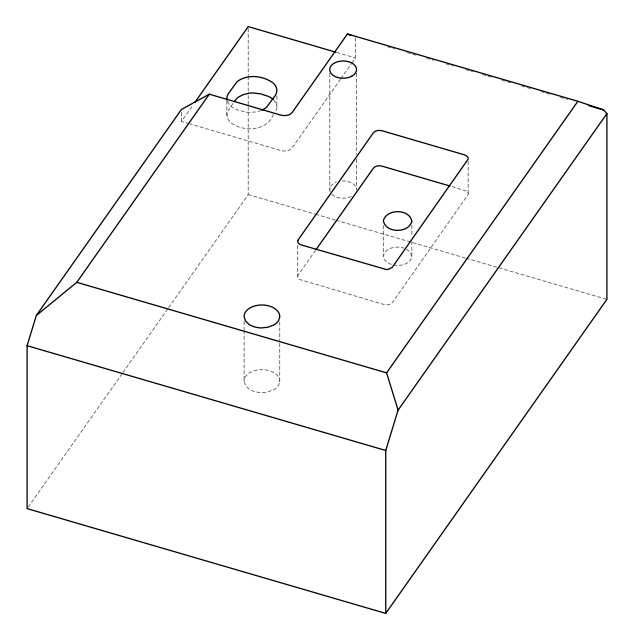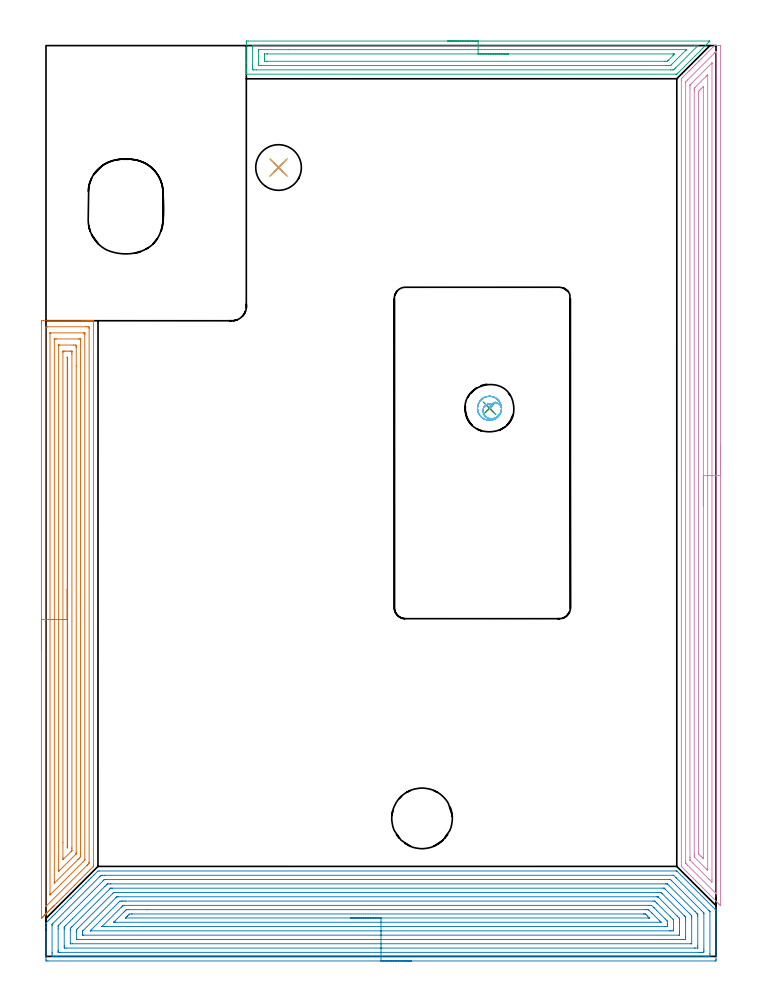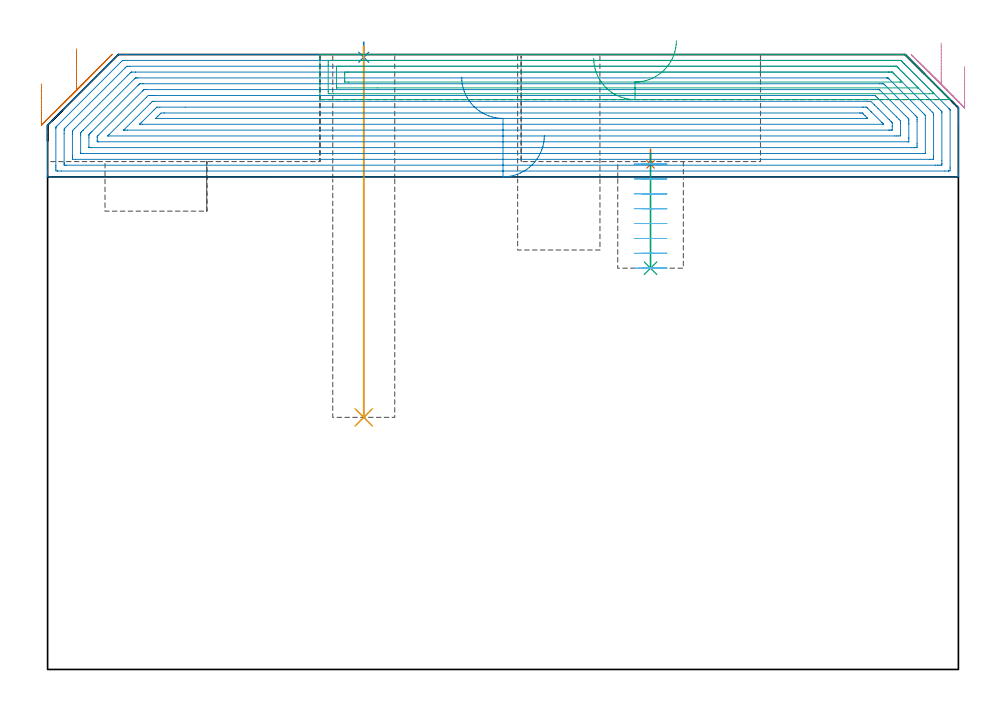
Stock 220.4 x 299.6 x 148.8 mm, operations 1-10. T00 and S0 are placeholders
(PLAN: 15 operations, 9 tool changes, 137.6 min)
(1 SPOT_DRILL | STEP1POCKET | NXT0321_9005460120000 | 0.04 min | 2846 mm3)
(2 SPOT_DRILL_1 | STEP1POCKET_2 | NXT0321_9005460120000 | 0.03 min | 2 mm3)
(3 DRILL_BLIND_HOLE_INTO_CENTER | STEP1POCKET | NXT0301_128 | 0.12 min | 2870 mm3)
(4 DRILL_BLIND_HOLE_INTO_CENTER_1 | STEP1POCKET_2 | NXT0301_065 | 0.36 min | 5993 mm3)
(5 DRILL_TO_ENLARGE_BLIND_HOLE | STEP1POCKET_2 | UGT0301_375 | 0.36 min | 9500 mm3)
(6 MILL_ROUGH_BLIND_HOLE_CONTOUR | STEP1POCKET | NXT0201_009 | Spiral | 1.48 min | 4505 mm3)
(7 AREA_MILL | FG_CHAMFER_SURFACE | UGT0205_001 | 10.72 min | 30631 mm3)
(8 AREA_MILL_1 | FG_CHAMFER_SURFACE_1 | UGT0205_001 | 19.07 min | 94105 mm3)
(9 AREA_MILL_2 | FG_CHAMFER_SURFACE_2 | UGT0205_001 | 4.98 min | 9544 mm3)
(10 AREA_MILL_3 | FG_CHAMFER_SURFACE_3 | UGT0205_001 | 11.14 min | 22278 mm3)
(11 MILL_CORNER_NOTCH_RECTANGULAR | CORNER_NOTCH_RECTANGULAR | NXT0201_009 | Follow Part, ap 2, ae 75% | 32.6 min | 152874 mm3)
(12 MILL_RECTANGULAR_POCKET | POCKET_RECTANGULAR_STRAIGHT | NXT0201_008 | Follow Part, ap 1.5, ae 75% | 54.92 min | 158095 mm3)
(13 MILL_RECTANGULAR_POCKET_1 | POCKET_RECTANGULAR_STRAIGHT_1 | NXT0201_012 | Follow Part, ap 4, ae 75% | 0.77 min | 7881 mm3)
(14 MILL_BLIND_HOLE_FROM_SOLID_MATERIAL | STEP1POCKET_1 | NXT0201_012 | Spiral | 0.82 min | 14716 mm3)
(15 BORE_BLIND_HOLE | STEP1POCKET_1 | UGT0332_076 | 0.2 min | 0 mm3)
(TOOL NXT0321_9005460120000 | NC Spot Drill, 142deg, 12mm, Carbide, Uncoated | D12 PA142 FL30 Z2)
(TOOL NXT0301_128 | Carbide Drill 12mm [861.1-1200-036A1-GP GC34] | D12 PA150 FL37.4 Z2)
(TOOL NXT0301_065 | Carbide Drill 9.4mm [860.1-0940-075A1-MM 2214] | D9.4 PA140 FL98 Z2)
(TOOL UGT0301_375 | Twist Drill Flat Bottom 15 mm | D15 PA180 FL120 Z2)
(TOOL NXT0201_009 | ENDMILL 8mm [2P460-0800-NA 1630] | D8 FL26 Z6)
(TOOL UGT0205_001 | Chamfer Mill 20 x 3 x 45 deg. | D20 FL50 Z2)
(TOOL NXT0201_008 | ENDMILL 6mm [2P460-0600-NA 1630] | D6 FL26 Z6)
(TOOL NXT0201_012 | ENDMILL 16mm [2P460-1600-NA 1630] | D16 FL38 Z6)
(TOOL UGT0332_076 | 19.75 mm Rough Boring Bar | D19.75)
(OP 1 SPOT_DRILL)
G17 G21 G94 G90
T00 M6
G54
G17 G0 G90 X145.9 Y180.3 S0 M3
G43 Z158.8 H0
G94 G81 G98 Z122.216 F250. R125.9
G80
M5
M2
(OP 2 SPOT_DRILL_1)
G17 G21 G94 G90
T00 M6
G54
G17 G0 G90 X76.5 Y259.5 S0 M3
G43 Z158.8 H0
G94 G81 G98 Z148.146 F250. R151.8
G80
M5
M2
(OP 3 DRILL_BLIND_HOLE_INTO_CENTER)
G17 G21 G94 G90
T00 M6
G54
G17 G0 G90 X145.9 Y180.3 S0 M3
G43 Z158.8 H1
G94 G81 G98 Z97.1 F250. R124.9
G80
M5
M2
(OP 4 DRILL_BLIND_HOLE_INTO_CENTER_1)
G17 G21 G94 G90
T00 M6
G54
G17 G0 G90 X76.5 Y259.5 S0 M3
G43 Z158.8 H1
G94 G81 G98 Z61. F250. R150.8
G80
M5
M2
(OP 5 DRILL_TO_ENLARGE_BLIND_HOLE)
G17 G21 G94 G90
T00 M6
G54
G17 G0 G90 X76.5 Y259.5 S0 M3
G43 Z158.8 H0
G94 G73 G98 Z61. F250. Q14.633 R150.8
G80
M5
M2
(OP 6 MILL_ROUGH_BLIND_HOLE_CONTOUR)
G17 G21 G94 G90
T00 M6
G54
G17 G0 G90 X145.9 Y180.3 S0 M3
G43 Z158.8 H1
Z122.3
G94 G3 X145.928 Y181.718 R0.709 F250.
X143.927 Y180.378 R2.046
X146.218 Y176.858 R2.623
X149.838 Y179.99 R3.407
X146.21 Y184.238 R3.95
X149.838 Y179.99 R-3.95
X148.024 Y182.114 R1.975
X145.9 Y180.3 R1.975
G0 Z118.7
G3 X145.928 Y181.718 R0.709
X143.927 Y180.378 R2.046
X146.218 Y176.858 R2.623
X149.838 Y179.99 R3.407
X146.21 Y184.238 R3.95
X149.838 Y179.99 R-3.95
X148.024 Y182.114 R1.975
X145.9 Y180.3 R1.975
G0 Z115.1
G3 X145.928 Y181.718 R0.709
X143.927 Y180.378 R2.046
X146.218 Y176.858 R2.623
X149.838 Y179.99 R3.407
X146.21 Y184.238 R3.95
X149.838 Y179.99 R-3.95
X148.024 Y182.114 R1.975
X145.9 Y180.3 R1.975
G0 Z111.5
G3 X145.928 Y181.718 R0.709
X143.927 Y180.378 R2.046
X146.218 Y176.858 R2.623
X149.838 Y179.99 R3.407
X146.21 Y184.238 R3.95
X149.838 Y179.99 R-3.95
X148.024 Y182.114 R1.975
X145.9 Y180.3 R1.975
G0 Z107.9
G3 X145.928 Y181.718 R0.709
X143.927 Y180.378 R2.046
X146.218 Y176.858 R2.623
X149.838 Y179.99 R3.407
X146.21 Y184.238 R3.95
X149.838 Y179.99 R-3.95
X148.024 Y182.114 R1.975
X145.9 Y180.3 R1.975
G0 Z104.3
G3 X145.928 Y181.718 R0.709
X143.927 Y180.378 R2.046
X146.218 Y176.858 R2.623
X149.838 Y179.99 R3.407
X146.21 Y184.238 R3.95
X149.838 Y179.99 R-3.95
X148.024 Y182.114 R1.975
X145.9 Y180.3 R1.975
G0 Z100.7
G3 X145.928 Y181.718 R0.709
X143.927 Y180.378 R2.046
X146.218 Y176.858 R2.623
X149.838 Y179.99 R3.407
X146.21 Y184.238 R3.95
X149.838 Y179.99 R-3.95
X148.024 Y182.114 R1.975
X145.9 Y180.3 R1.975
G0 Z97.1
G3 X145.928 Y181.718 R0.709
X143.927 Y180.378 R2.046
X146.218 Y176.858 R2.623
X149.838 Y179.99 R3.407
X146.21 Y184.238 R3.95
X149.838 Y179.99 R-3.95
X148.024 Y182.114 R1.975
X145.9 Y180.3 R1.975
G0 Z158.8
M5
M2
(OP 7 AREA_MILL)
G17 G21 G94 G90
T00 M6
G54
G17 G0 G90 X-1.5 Y100.8 S1061 M3
G43 Z158.8 H0
Z141.7
G94 G1 Y100.838 Z140.828 F250.
Y100.952 Z139.963
Y101.141 Z139.112
Y101.403 Z138.28
Y101.737 Z137.474
Y102.14 Z136.7
Y102.609 Z135.964
Y103.14 Z135.272
Y103.729 Z134.629
Y104.372 Z134.04
Y105.064 Z133.508
Y105.8 Z133.04
Y106.574 Z132.637
Y107.38 Z132.303
Y108.212 Z132.041
Y109.064 Z131.852
Y109.928 Z131.738
Y110.8 Z131.7
Y208.16
X-1.499 Y208.498 Z131.701
X-1.494 Y209.046 Z131.704
X-1.492 Y209.092 Z131.706
X-0.948 Y209.1 Z132.249
X11.782 Z144.977
X12.382 Z145.576
X12.96 Z146.157
X13.271 Z146.467
X13.848 Z147.045
X14.159 Z147.354
X14.781 Z147.98
X15.214 Z148.413
X15.564 Y209.093 Z148.755
X15.597 Y209.09 Z148.788
X15.6 Y208.944 Z148.8
Y30.054
X15.599 Y29.605 Z148.786
X15.512 Y29.511 Z148.71
X14.608 Y28.608 Z147.808
X14.272 Y28.27 Z147.468
X13.705 Y27.705 Z146.905
X12.974 Y26.974 Z146.174
X11.197 Y25.197 Z144.396
X9.42 Y23.419 Z142.619
X8.025 Y22.024 Z141.224
X6.687 Y20.686 Z139.886
X5.348 Y19.348 Z138.547
X4.456 Y18.456 Z137.655
X3.564 Y17.563 Z136.763
X2.672 Y16.671 Z135.871
X2.607 Y16.605 Z135.803
X2.542 Y16.542 Z135.741
X2.374 Y16.374 Z135.573
X2.311 Y16.309 Z135.507
X2.247 Y16.247 Z135.446
X2.077 Y16.076 Z135.276
X2.014 Y16.013 Z135.211
X1.952 Y15.952 Z135.151
X1.779 Y15.779 Z134.978
X1.718 Y15.717 Z134.915
X1.657 Y15.657 Z134.856
X1.482 Y15.481 Z134.681
X1.422 Y15.42 Z134.619
X1.362 Y15.362 Z134.561
X1.185 Y15.184 Z134.384
X1.126 Y15.124 Z134.322
X1.067 Y15.067 Z134.266
X0.887 Y14.887 Z134.086
X0.829 Y14.828 Z134.026
X0.772 Y14.772 Z133.971
X0.59 Y14.589 Z133.789
X0.533 Y14.532 Z133.73
X0.477 Y14.477 Z133.676
X0.292 Y14.292 Z133.491
X0.237 Y14.236 Z133.434
X0.182 Y14.182 Z133.381
X-0.005 Y13.994 Z133.194
X-0.059 Y13.939 Z133.138
X-0.113 Y13.887 Z133.086
X-0.302 Y13.697 Z132.896
X-0.355 Y13.643 Z132.841
X-0.408 Y13.592 Z132.791
X-0.6 Y13.4 Z132.599
X-0.652 Y13.347 Z132.545
X-0.703 Y13.297 Z132.496
X-0.897 Y13.102 Z132.302
X-0.948 Y13.051 Z132.249
X-1.096 Y12.904 Z132.104
X-1.195 Y12.805 Z132.005
X-1.392 Y12.607 Z131.806
X-1.493 Y12.507 Z131.705
X-1.497 Z131.701
X-1.499 Z131.699
X-1.5 Y12.733 Z131.7
Y110.8
X-0.086 Z133.114
X-0.085 Y206.713 Z133.115
Y206.739
X-0.059 Y207.09 Z133.141
X0.445 Y207.099 Z133.645
X13.271 Y207.1 Z146.471
X13.776 Y207.099 Z146.976
X14.159 Y207.09 Z147.359
X14.184 Y206.713 Z147.384
X14.185 Y206.687 Z147.385
Y30.947
X14.184 Y30.921 Z147.384
X14.159 Y30.621 Z147.359
X13.881 Y30.334 Z147.081
X13.605 Y30.054 Z146.805
X13.437 Y29.887 Z146.637
X0.221 Y16.671 Z133.421
X0.079 Y16.532 Z133.279
X-0.059 Y16.403 Z133.141
X-0.084 Y16.671 Z133.116
X-0.085 Y16.697 Z133.115
X-0.086 Y110.8 Z133.114
X1.328 Z134.528
X1.329 Y204.929 Z134.529
X1.331 Y205.027 Z134.531
X1.333 Y205.074 Z134.533
X1.335 Y205.09 Z134.535
X1.378 Y205.093 Z134.578
X1.549 Y205.099 Z134.749
X12.382 Y205.1 Z145.582
X12.552 Y205.098 Z145.752
X12.666 Y205.095 Z145.866
X12.754 Y205.09 Z145.954
X12.765 Y205.077 Z145.965
X12.767 Y205.058 Z145.967
X12.769 Y204.929 Z145.969
X12.771 Y204.538 Z145.971
Y31.839
X12.769 Y31.741 Z145.969
X12.766 Y31.693 Z145.966
X12.763 Y31.674 Z145.963
X12.75 Y31.658 Z145.95
X12.659 Y31.561 Z145.859
X12.382 Y31.281 Z145.582
X12.215 Y31.114 Z145.415
X1.34 Y20.24 Z134.54
X1.336 Z134.536
X1.334 Z134.534
X1.332 Y20.252 Z134.532
X1.329 Y20.63 Z134.529
X1.328 Y110.8 Z134.528
X2.743 Z135.943
Y203.008
X2.744 Y203.058 Z135.944
X2.747 Y203.085 Z135.947
X2.749 Y203.09 Z135.949
X2.757 Y203.094 Z135.957
X2.862 Y203.098 Z136.062
X3.073 Y203.099 Z136.273
X3.495 Y203.1 Z136.695
X10.649 Z143.849
X11.044 Y203.098 Z144.244
X11.241 Y203.094 Z144.441
X11.339 Y203.09 Z144.539
X11.351 Y203.085 Z144.551
X11.353 Y203.069 Z144.553
X11.355 Y203.033 Z144.555
X11.357 Y202.389 Z144.557
Y202.252
Y33.623
X11.353 Y32.872 Z144.553
X11.35 Y32.731 Z144.55
X10.987 Y32.347 Z144.187
X10.605 Y31.954 Z143.805
X10.547 Y31.896 Z143.747
X2.848 Y24.197 Z136.048
X2.791 Y24.143 Z135.991
X2.752 Y24.108 Z135.952
X2.749 Z135.949
X2.747 Y24.115 Z135.947
X2.745 Y24.15 Z135.945
X2.743 Y24.565 Z135.943
Y24.701
Y110.8
X4.157 Z137.357
Y200.696
X4.159 Y200.924 Z137.359
X4.163 Y201.075 Z137.363
X4.165 Y201.092 Z137.365
X4.169 Y201.094 Z137.369
X4.187 Y201.098 Z137.387
X4.227 Y201.099 Z137.427
X4.384 Y201.1 Z137.584
X9.087 Y201.099 Z142.287
X9.716 Y201.093 Z142.916
X9.919 Y201.09 Z143.119
X9.936 Y200.696 Z143.136
X9.94 Y200.468 Z143.14
X9.942 Y200.241 Z143.142
X9.943 Y194.197 Z143.143
Y34.288
X9.941 Y33.955 Z143.141
X9.938 Y33.79 Z143.138
X9.936 Y33.753 Z143.136
X9.908 Y33.718 Z143.108
X9.824 Y33.623 Z143.024
X9.77 Y33.569 Z142.97
X9.716 Y33.514 Z142.916
X4.34 Y28.139 Z137.54
X4.252 Y28.054 Z137.452
X4.193 Y28. Z137.393
X4.161 Y27.973 Z137.361
Y27.978
X4.159 Y28.042 Z137.359
X4.157 Y28.27 Z137.357
Y28.498
Y110.8
X5.571 Z138.771
X5.572 Y198.683 Z138.772
X5.574 Y198.98 Z138.774
X5.576 Y199.053 Z138.776
X5.577 Y199.082 Z138.777
X5.609 Y199.09 Z138.809
X5.75 Y199.097 Z138.95
X6.161 Y199.099 Z139.361
X6.635 Y199.1 Z139.835
X7.524 Z140.724
X7.939 Y199.099 Z141.139
X8.416 Y199.097 Z141.616
X8.508 Y199.09 Z141.708
X8.522 Y199.085 Z141.722
X8.524 Y199.055 Z141.724
X8.527 Y198.985 Z141.727
X8.528 Y198.683 Z141.728
X8.529 Y198.091 Z141.729
Y35.707
X8.528 Y35.408 Z141.728
X8.524 Y34.82 Z141.724
X8.522 Y34.783 Z141.722
X8.505 Y34.761 Z141.705
X8.453 Y34.706 Z141.653
X8.268 Y34.515 Z141.468
X5.59 Y31.839 Z138.79
X5.585 Y31.838 Z138.785
X5.578 Y31.839 Z138.778
X5.577 Y31.869 Z138.777
X5.572 Y32.43 Z138.772
X5.571 Y37.394 Z138.771
Y110.8
X6.985 Z140.185
X6.986 Y196.964 Z140.186
X6.987 Y197.029 Z140.187
X6.991 Y197.071 Z140.191
X6.994 Y197.091 Z140.194
X7.001 Y197.092 Z140.201
X7.05 Y197.091 Z140.25
X7.108 Y197.085 Z140.308
X7.112 Y196.964 Z140.312
X7.114 Y196.899 Z140.314
X7.115 Y36.235 Z140.315
X7.114 Y36.17 Z140.314
X7.111 Y36.04 Z140.311
X7.104 Y35.813 Z140.304
X7.05 Y35.753 Z140.25
X7.009 Y35.713 Z140.209
X6.993 Y35.701 Z140.193
X6.99 Y35.845 Z140.19
X6.986 Y36.105 Z140.186
X6.985 Y36.365 Z140.185
Y110.8
Y111.672 Z140.223
Y112.537 Z140.337
Y113.388 Z140.526
Y114.22 Z140.788
Y115.026 Z141.122
Y115.8 Z141.525
Y116.536 Z141.994
Y117.228 Z142.525
Y117.871 Z143.114
Y118.46 Z143.757
Y118.992 Z144.45
Y119.46 Z145.185
Y119.863 Z145.959
Y120.197 Z146.765
Y120.459 Z147.597
Y120.648 Z148.449
Y120.762 Z149.314
Y120.8 Z150.185
G0 Z158.8
M5
M2
(OP 8 AREA_MILL_1)
G17 G21 G94 G90
T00 M6
G54
G17 G0 G90 X120.2 Y-1.5 S1061 M3
G43 Z158.8 H0
Z129.2
G94 G1 X120.162 Z128.328 F250.
X120.048 Z127.464
X119.859 Z126.612
X119.597 Z125.78
X119.263 Z124.974
X118.86 Z124.2
X118.392 Z123.464
X117.86 Z122.772
X117.271 Z122.129
X116.628 Z121.54
X115.936 Z121.008
X115.2 Z120.54
X114.426 Z120.137
X113.62 Z119.803
X112.788 Z119.541
X111.937 Z119.352
X111.072 Z119.238
X110.2 Z119.2
X0.633 Y-1.499 Z119.201
X0.07 Y-1.494 Z119.204
X0.008 Y-1.492 Z119.206
X0.004 Y-0.934 Z119.764
X0. Y-0.304 Z120.393
Y7.962 Z128.657
Y9.372 Z130.068
Y9.741 Z130.436
Y10.707 Z131.407
X0.01 Y11.005 Z131.703
X0.078 Y11.076 Z131.774
X0.186 Y11.186 Z131.884
X0.633 Y11.635 Z132.331
X0.978 Y11.978 Z132.678
X1.179 Y12.179 Z132.879
X1.409 Y12.41 Z133.108
X1.527 Y12.529 Z133.226
X1.887 Y12.887 Z133.587
X2.06 Y13.06 Z133.759
X2.299 Y13.3 Z133.998
X2.422 Y13.424 Z134.12
X2.796 Y13.796 Z134.496
X2.94 Y13.94 Z134.64
X3.483 Y14.486 Z135.181
X3.764 Y14.764 Z135.464
X3.82 Y14.82 Z135.52
X4.373 Y15.376 Z136.071
X4.658 Y15.658 Z136.358
X4.672 Y15.672 Z136.372
X5.263 Y16.265 Z136.96
X5.552 Y16.552 Z137.252
X6.153 Y17.155 Z137.85
X6.447 Y17.447 Z138.147
X7.042 Y18.045 Z138.74
X7.341 Y18.341 Z139.041
X7.932 Y18.934 Z139.63
X8.221 Y19.221 Z139.921
X8.251 Y19.251 Z139.951
X8.822 Y19.824 Z140.52
X9.16 Y20.16 Z140.86
X9.712 Y20.714 Z141.41
X10.069 Y21.069 Z141.769
X10.601 Y21.603 Z142.299
X11.196 Y22.196 Z142.896
X11.366 Y22.368 Z143.065
X11.491 Y22.493 Z143.189
X12.086 Y23.086 Z143.785
X12.261 Y23.262 Z143.959
X12.381 Y23.382 Z144.079
X12.975 Y23.976 Z144.675
X13.155 Y24.156 Z144.854
X13.27 Y24.272 Z144.969
X13.865 Y24.865 Z145.565
X14.049 Y25.051 Z145.748
X14.16 Y25.162 Z145.859
X14.755 Y25.755 Z146.454
X14.944 Y25.945 Z146.643
X15.05 Y26.051 Z146.749
X15.644 Y26.644 Z147.344
X15.838 Y26.839 Z147.537
X15.94 Y26.941 Z147.638
X16.984 Y27.984 Z148.684
X17.105 Y28.097 Z148.789
X17.627 Y28.1 Z148.8
X207.245
X207.494 Z148.784
X207.595 Y28.005 Z148.704
X220.226 Y15.376 Z136.073
X220.363 Y15.234 Z135.931
X220.397 Y15.193 Z135.888
X220.4 Y14.97 Z135.668
Y14.19 Z134.884
Y12.93 Z133.627
Y12.41 Z133.105
Y11.781 Z132.476
Y-0.934 Z119.763
X220.398 Y-1.196 Z119.501
X220.39 Y-1.492 Z119.206
X220.093 Y-1.499 Z119.199
X110.2 Y-1.5 Z119.2
Y-0.086 Z120.614
X3.358
X2.461 Y-0.084 Z120.616
X2.422 Y-0.082 Z120.618
X2.01 Y-0.044 Z120.656
X2.002 Y0.373 Z121.073
X2.001 Y0.845 Z121.545
X2. Y1.265 Z121.965
X2.001 Y10.16 Z130.86
X2.006 Y10.396 Z131.096
X2.01 Y10.513 Z131.213
X2.029 Y10.567 Z131.267
X2.087 Y10.631 Z131.331
X2.252 Y10.801 Z131.501
X17.627 Y26.177 Z146.877
X17.864 Y26.409 Z147.109
X18.106 Y26.644 Z147.344
X18.484 Y26.682 Z147.382
X18.522 Y26.684 Z147.384
X19.374 Y26.686 Z147.386
X206.309 Y26.685 Z147.385
X206.351
X206.392 Y26.682 Z147.382
X206.462 Y26.676 Z147.376
X206.498 Y26.644 Z147.344
X207.245 Y25.905 Z146.605
X207.396 Y25.755 Z146.455
X218.071 Y15.079 Z135.779
X218.161 Y14.986 Z135.686
X218.337 Y14.802 Z135.502
X218.39 Y14.736 Z135.436
X218.394 Y14.712 Z135.412
X218.399 Y14.661 Z135.361
Y0.845 Z121.545
X218.398 Y0.428 Z121.128
X218.39 Y-0.044 Z120.656
X218.016 Y-0.082 Z120.618
X217.978 Y-0.084 Z120.616
X217.125 Y-0.086 Z120.614
X110.2
Y1.328 Z122.028
X4.619 Y1.329 Z122.029
X4.211 Y1.33 Z122.03
X4.075 Y1.333 Z122.033
X4.028 Y1.335 Z122.035
X4.01 Y1.34 Z122.04
X4.007 Y1.386 Z122.086
X4.003 Y1.525 Z122.225
X4.001 Y1.735 Z122.435
X4. Y1.944 Z122.644
Y9.061 Z129.761
X4.005 Y9.741 Z130.441
X4.009 Y9.942 Z130.642
X4.03 Y10.119 Z130.819
X4.211 Y10.309 Z131.009
X4.817 Y10.918 Z131.618
X18.764 Y24.865 Z145.565
X19.091 Y25.188 Z145.888
X19.14 Y25.234 Z145.934
X19.17 Y25.259 Z145.959
X19.213 Y25.264 Z145.964
X19.416 Y25.267 Z145.967
X19.903 Y25.271 Z145.971
X205.252
X205.354 Y25.269 Z145.969
X205.404 Y25.266 Z145.966
X205.425 Y25.264 Z145.964
X205.456 Y25.239 Z145.939
X205.834 Y24.865 Z145.565
X215.622 Y15.079 Z135.779
X216.189 Y14.51 Z135.21
X216.345 Y14.347 Z135.047
X216.381 Y14.308 Z135.008
X216.39 Y14.259 Z134.959
X216.394 Y14.19 Z134.89
X216.399 Y13.981 Z134.681
X216.4 Y2.415 Z123.115
X216.398 Y1.735 Z122.435
X216.395 Y1.53 Z122.23
X216.384 Y1.335 Z122.035
X216.189 Y1.333 Z122.033
X215.702 Y1.33 Z122.03
X215.295 Y1.329 Z122.029
X214.809 Y1.328 Z122.028
X110.2
Y2.743 Z123.443
X6.775
X6.091 Y2.748 Z123.448
X6.016 Y2.75 Z123.45
X6.01 Y2.847 Z123.547
X6.005 Y3.069 Z123.769
X6. Y3.514 Z124.214
Y8.851 Z129.551
X6.003 Y9.296 Z129.996
X6.007 Y9.519 Z130.219
X6.01 Y9.628 Z130.328
X6.051 Y9.69 Z130.39
X6.097 Y9.741 Z130.441
X6.492 Y10.142 Z130.842
X8.721 Y12.372 Z133.072
X19.416 Y23.068 Z143.768
X19.872 Y23.522 Z144.222
X20.021 Y23.667 Z144.367
X20.142 Y23.782 Z144.482
X20.218 Y23.85 Z144.55
X20.31 Y23.853 Z144.553
X20.431 Y23.855 Z144.555
X21.205 Y23.857 Z144.557
X21.324
X203.786
X204.174 Y23.855 Z144.555
X204.367 Y23.852 Z144.552
X204.387 Y23.85 Z144.55
X204.416 Y23.827 Z144.527
X204.473 Y23.775 Z144.475
X204.562 Y23.689 Z144.389
X213.506 Y14.745 Z135.445
X214.059 Y14.19 Z134.89
X214.241 Y14.003 Z134.703
X214.383 Y13.857 Z134.557
X214.39 Y13.745 Z134.445
X214.4 Y13.3 Z134.
Y3.514 Z124.214
X214.395 Y3.069 Z123.769
X214.39 Y2.847 Z123.547
X214.383 Y2.749 Z123.449
X214.277 Y2.747 Z123.447
X213.506 Y2.743 Z123.443
X213.387
X110.2
Y4.157 Z124.857
X8.683
X8.035 Y4.159 Z124.859
X8.014 Y4.161 Z124.861
X8.01 Y4.163 Z124.863
X8.003 Y4.19 Z124.89
X8.001 Y4.404 Z125.104
Y8.641 Z129.341
X8.004 Y8.852 Z129.552
X8.01 Y9.189 Z129.889
X8.171 Y9.361 Z130.061
X8.541 Y9.741 Z130.441
X8.611 Y9.813 Z130.513
X20.995 Y22.196 Z142.896
X21.1 Y22.3 Z143.
X21.205 Y22.4 Z143.1
X21.25 Y22.436 Z143.136
X21.286 Y22.438 Z143.138
X21.366 Y22.441 Z143.141
X21.528 Y22.442 Z143.142
X21.851 Y22.443 Z143.143
X203.021
X203.186 Y22.441 Z143.141
X203.318 Y22.438 Z143.138
X203.355 Y22.436 Z143.136
X203.368 Y22.426 Z143.126
X203.396 Y22.402 Z143.102
X203.605 Y22.196 Z142.896
X203.667 Y22.135 Z142.835
X211.717 Y14.085 Z134.785
X212.107 Y13.69 Z134.39
X212.299 Y13.492 Z134.192
X212.39 Y13.395 Z134.095
X212.392 Y13.3 Z134.
X212.399 Y12.621 Z133.321
Y4.234 Z124.934
X212.398 Y4.191 Z124.891
X212.394 Y4.171 Z124.871
X212.392 Y4.166 Z124.866
X212.377 Y4.164 Z124.864
X212.213 Y4.159 Z124.859
X211.965 Y4.157 Z124.857
X110.2
Y5.571 Z126.271
X10.472
X10.191 Y5.572 Z126.272
X10.078 Y5.575 Z126.275
X10.024 Y5.578 Z126.278
X10.009 Y5.583 Z126.283
X10.008 Y5.598 Z126.298
X10.002 Y5.761 Z126.461
X10. Y7.962 Z128.662
X10.001 Y8.43 Z129.13
X10.006 Y8.641 Z129.341
X10.01 Y8.745 Z129.445
X10.109 Y8.852 Z129.552
X10.287 Y9.036 Z129.736
X10.472 Y9.224 Z129.924
X10.731 Y9.484 Z130.184
X21.881 Y20.634 Z141.334
X22.099 Y20.85 Z141.55
X22.257 Y21. Z141.7
X22.28 Y21.021 Z141.721
X22.31 Y21.023 Z141.723
X22.381 Y21.026 Z141.726
X22.994 Y21.029 Z141.729
X23.273
X201.264
X201.878 Y21.027 Z141.727
X202.162 Y21.025 Z141.725
X202.306 Y21.022 Z141.722
X202.603 Y20.741 Z141.441
X202.773 Y20.578 Z141.278
X209.928 Y13.424 Z134.124
X210.051 Y13.3 Z134.
X210.172 Y13.175 Z133.875
X210.39 Y12.946 Z133.646
X210.396 Y12.835 Z133.535
X210.399 Y12.41 Z133.11
X210.4 Y11.941 Z132.641
Y6.604 Z127.304
X210.397 Y6.183 Z126.883
X210.391 Y5.722 Z126.422
X210.38 Y5.578 Z126.278
X210.236 Y5.576 Z126.276
X209.928 Y5.573 Z126.273
X209.649 Y5.571 Z126.271
X209.034
X110.2
Y6.985 Z127.685
X12.348 Y6.986 Z127.686
X12.261
X12.173 Y6.988 Z127.688
X12.01 Y6.993 Z127.693
X12.007 Y7.073 Z127.773
X12.002 Y7.33 Z128.03
Y7.962 Z128.662
X12.005 Y8.216 Z128.916
X12.012 Y8.303 Z129.003
X12.066 Y8.36 Z129.06
X12.261 Y8.562 Z129.262
X22.994 Y19.297 Z139.997
X23.11 Y19.411 Z140.111
X23.23 Y19.527 Z140.227
X23.303 Y19.594 Z140.294
X23.538 Y19.608 Z140.308
X23.713 Y19.613 Z140.313
X23.801 Y19.614 Z140.314
X200.984
X201.072 Y19.613 Z140.313
X201.246 Y19.608 Z140.308
X201.286 Y19.606 Z140.306
X201.298 Y19.597 Z140.297
X201.325 Y19.575 Z140.275
X201.375 Y19.527 Z140.227
X207.603 Y13.3 Z134.
X208.139 Y12.761 Z133.461
X208.308 Y12.583 Z133.283
X208.39 Y12.495 Z133.195
X208.393 Y12.41 Z133.11
X208.398 Y12.153 Z132.853
X208.4 Y11.521 Z132.221
Y11.262 Z131.962
Y7.962 Z128.662
Y7.703 Z128.403
X208.396 Y7.073 Z127.773
X208.393 Y7.009 Z127.709
X208.391 Y6.997 Z127.697
X208.371 Y6.992 Z127.692
X208.315 Y6.989 Z127.689
X208.227 Y6.986 Z127.686
X110.2 Y6.985 Z127.685
Y8.399 Z129.099
X14.723 Y8.4 Z129.1
X14.629 Y8.403 Z129.103
X14.578 Y8.406 Z129.106
X14.605 Y8.446 Z129.146
X14.791 Y8.641 Z129.341
X14.944 Y8.797 Z129.497
X23.891 Y17.745 Z138.445
X24.343 Y18.185 Z138.885
X24.783 Y18.194 Z138.894
X25.224 Y18.199 Z138.899
X25.677 Y18.2 Z138.9
X26.117
X199.636
X200.09 Y18.196 Z138.896
X200.236 Y18.193 Z138.893
X200.39 Y18.051 Z138.751
X200.703 Y17.748 Z138.448
X200.984 Y17.469 Z138.169
X205.456 Y12.997 Z133.697
X206.038 Y12.41 Z133.11
X206.351 Y12.091 Z132.791
X206.396 Y11.521 Z132.221
X206.399 Y11.472 Z132.172
Y8.852 Z129.552
X206.397 Y8.805 Z129.505
X206.351 Y8.407 Z129.107
X205.909 Y8.402 Z129.102
X205.456 Y8.4 Z129.1
X205.017 Y8.399 Z129.099
X110.2
Y9.814 Z130.514
X19.343
X18.912 Y9.815 Z130.515
X18.522 Y9.817 Z130.517
X18.442 Y9.82 Z130.52
X18.431 Y9.825 Z130.525
X18.432 Y9.83 Z130.53
X18.443 Y9.844 Z130.544
X18.522 Y9.925 Z130.625
X24.783 Y16.186 Z136.886
X25.121 Y16.522 Z137.222
X25.311 Y16.706 Z137.406
X25.378 Y16.77 Z137.47
X25.472 Y16.779 Z137.479
X25.677 Y16.784 Z137.484
X25.75 Y16.785 Z137.485
X198.374 Y16.786 Z137.486
X199.195 Y16.779 Z137.479
X200.033 Y15.969 Z136.669
X200.09 Y15.914 Z136.614
X200.925 Y15.079 Z135.779
X203.667 Y12.337 Z133.037
X204.074 Y11.926 Z132.626
X204.275 Y11.721 Z132.421
X204.372 Y11.62 Z132.32
X204.386 Y11.521 Z132.221
X204.398 Y10.794 Z131.494
Y10.631 Z131.331
X204.391 Y9.911 Z130.611
X204.377 Y9.82 Z130.52
X204.283 Y9.818 Z130.518
X204.078 Y9.816 Z130.516
X203.667 Y9.814 Z130.514
X203.595
X110.2
Y11.228 Z131.928
X22.994
X22.393 Y11.229 Z131.929
X22.351 Y11.231 Z131.931
X22.322 Y11.235 Z131.935
X22.297 Y11.24 Z131.94
X22.316 Y11.264 Z131.964
X22.335 Y11.286 Z131.986
X22.567 Y11.521 Z132.221
X22.779 Y11.734 Z132.434
X25.677 Y14.632 Z135.332
X25.902 Y14.856 Z135.556
X26.128 Y15.079 Z135.779
X26.353 Y15.296 Z135.996
X26.429 Y15.365 Z136.065
X26.571 Y15.367 Z136.067
X27.172 Y15.371 Z136.071
X33.321 Y15.372 Z136.072
X197.112
X197.406 Y15.371 Z136.071
X198.011 Y15.367 Z136.067
X198.149 Y15.365 Z136.065
X198.301 Y15.24 Z135.94
X198.468 Y15.079 Z135.779
X199.195 Y14.359 Z135.059
X199.365 Y14.19 Z134.89
X201.878 Y11.676 Z132.376
X202.033 Y11.521 Z132.221
X202.185 Y11.366 Z132.066
X202.283 Y11.263 Z131.963
X202.31 Y11.233 Z131.933
X202.305 Y11.232 Z131.932
X202.271 Y11.23 Z131.93
X202.172 Y11.228 Z131.928
X110.2
Y12.642 Z133.342
X26.338 Y12.643 Z133.343
X26.179 Y12.644 Z133.344
X26.154 Y12.646 Z133.346
X26.152 Y12.648 Z133.348
X26.153 Y12.652 Z133.352
X26.178 Y12.681 Z133.381
X26.571 Y13.076 Z133.776
X26.684 Y13.188 Z133.888
X26.796 Y13.3 Z134.
X27.134 Y13.63 Z134.33
X27.466 Y13.951 Z134.651
X28.126 Y13.956 Z134.656
X28.36 Y13.957 Z134.657
X196.512
X196.746
X197.075 Y13.952 Z134.652
X197.114 Y13.951 Z134.651
X197.158 Y13.935 Z134.635
X197.268 Y13.83 Z134.53
X197.406 Y13.697 Z134.397
X197.805 Y13.3 Z134.
X198.301 Y12.804 Z133.504
X198.423 Y12.678 Z133.378
X198.447 Y12.651 Z133.351
X198.448 Y12.647 Z133.347
X198.444 Y12.645 Z133.345
X198.417 Y12.644 Z133.344
X198.301 Y12.642 Z133.342
X198.068
X110.2
X109.328 Z133.38
X108.464 Z133.494
X107.612 Z133.683
X106.78 Z133.945
X105.974 Z134.279
X105.2 Z134.682
X104.464 Z135.151
X103.772 Z135.682
X103.129 Z136.271
X102.54 Z136.914
X102.009 Z137.606
X101.54 Z138.342
X101.137 Z139.116
X100.803 Z139.922
X100.541 Z140.754
X100.352 Z141.606
X100.238 Z142.471
X100.2 Z143.342
G0 Z158.8
M5
M2
(OP 9 AREA_MILL_2)
G17 G21 G94 G90
T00 M6
G54
G17 G0 G90 X132.15 Y301.1 S1061 M3
G43 Z158.8 H0
Z147.9
G94 G1 X132.188 Z147.028 F250.
X132.302 Z146.164
X132.491 Z145.312
X132.753 Z144.48
X133.087 Z143.674
X133.49 Z142.9
X133.959 Z142.164
X134.49 Z141.472
X135.079 Z140.829
X135.722 Z140.24
X136.414 Z139.708
X137.15 Z139.24
X137.924 Z138.837
X138.73 Z138.503
X139.562 Z138.241
X140.414 Z138.052
X141.278 Z137.938
X142.15 Z137.9
X218.16
X218.272 Y301.098 Z137.902
X218.383 Y301.092 Z137.906
X218.282 Y300.985 Z138.012
X218.122 Y300.821 Z138.178
X207.963 Y290.663 Z148.336
X207.632 Y290.332 Z148.665
X207.503 Y290.205 Z148.791
X207.141 Y290.2 Z148.8
X66.03
X65.91 Y290.203 Z148.788
X65.907 Y290.232 Z148.76
X65.9 Y290.527 Z148.472
Y291.129 Z147.87
Y291.649 Z147.346
Y293.687 Z145.311
Y294.316 Z144.678
Y299.966 Z139.031
X65.903 Y300.54 Z138.456
X65.907 Y301.091 Z137.906
X65.922 Y301.093 Z137.904
X66.475 Y301.1 Z137.9
X142.15
Y299.686 Z139.314
X213.339
X214.232 Y299.683 Z139.317
X214.264 Y299.68 Z139.32
X214.49 Y299.651 Z139.349
X214.38 Y299.535 Z139.465
X214.264 Y299.415 Z139.585
X207.141 Y292.291 Z146.709
X206.817 Y291.972 Z147.028
X206.487 Y291.649 Z147.351
X206.28 Y291.619 Z147.381
X206.251 Y291.618 Z147.382
X205.395 Y291.614 Z147.386
X69.181
X68.288 Y291.616 Z147.384
X68.256 Y291.618 Z147.382
X67.91 Y291.649 Z147.351
X67.903 Y292.001 Z146.999
X67.901 Y292.538 Z146.462
X67.9 Y292.893 Z146.107
X67.901 Y298.762 Z140.238
X67.902 Y299.115 Z139.885
X67.91 Y299.651 Z139.349
X68.225 Y299.682 Z139.318
X68.256 Y299.683 Z139.317
X69.112 Y299.686 Z139.314
X142.15
Y298.272 Z140.728
X210.444 Y298.271 Z140.729
X210.601 Y298.27 Z140.73
X210.651 Y298.268 Z140.732
X210.659 Y298.267 Z140.733
X210.66 Y298.265 Z140.735
X210.646 Y298.248 Z140.752
X210.598 Y298.197 Z140.803
X210.541 Y298.14 Z140.86
X205.828 Y293.427 Z145.573
X205.593 Y293.195 Z145.805
X205.512 Y293.118 Z145.882
X205.447 Y293.058 Z145.942
X205.407 Y293.035 Z145.965
X205.361 Y293.034 Z145.966
X204.868 Y293.03 Z145.97
X204.47 Y293.029 Z145.971
X203.979 Y293.028 Z145.972
X70.927 Y293.029 Z145.971
X70.434 Y293.03 Z145.97
X70.036 Y293.033 Z145.967
X69.913 Y293.035 Z145.965
X69.905 Y293.291 Z145.709
X69.902 Y293.427 Z145.573
X69.9 Y293.563 Z145.437
Y294.316 Z144.684
Y297.873 Z141.127
Y298.009 Z140.991
X69.902 Y298.145 Z140.855
X69.906 Y298.236 Z140.764
X69.91 Y298.265 Z140.735
X69.914 Y298.267 Z140.733
X69.937 Y298.269 Z140.731
X70.036 Y298.271 Z140.729
X79.83 Y298.272 Z140.728
X142.15
Y296.857 Z142.143
X206.251
X206.379 Y296.856 Z142.144
X206.769 Y296.851 Z142.149
X206.587 Y296.648 Z142.352
X206.363 Y296.415 Z142.585
X206.251 Y296.3 Z142.7
X204.813 Y294.863 Z144.137
X204.47 Y294.524 Z144.476
X204.397 Y294.458 Z144.542
X204.338 Y294.449 Z144.551
X203.58 Y294.444 Z144.556
X203.453 Y294.443 Z144.557
X72.707
X72.58 Y294.444 Z144.556
X71.934 Y294.45 Z144.55
X71.91 Y294.457 Z144.543
X71.907 Y294.497 Z144.503
X71.903 Y294.586 Z144.414
X71.901 Y294.765 Z144.235
X71.9 Y295.122 Z143.878
Y296.095 Z142.905
X71.901 Y296.498 Z142.502
X71.903 Y296.699 Z142.301
X71.907 Y296.8 Z142.2
X71.91 Y296.845 Z142.155
X71.95 Y296.851 Z142.149
X72.707 Y296.856 Z142.144
X72.834 Y296.857 Z142.143
X142.15
X143.022 Z142.181
X143.887 Z142.295
X144.738 Z142.483
X145.57 Z142.746
X146.376 Z143.08
X147.15 Z143.482
X147.886 Z143.951
X148.578 Z144.482
X149.221 Z145.072
X149.81 Z145.715
X150.342 Z146.407
X150.81 Z147.143
X151.213 Z147.916
X151.547 Z148.722
X151.809 Z149.554
X151.998 Z150.406
X152.112 Z151.271
X152.15 Z152.143
G0 Z158.8
M5
M2
(OP 10 AREA_MILL_3)
G17 G21 G94 G90
T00 M6
G54
G17 G0 G90 X221.9 Y168.15 S1061 M3
G43 Z158.8 H0
Z145.9
G94 G1 Y168.112 Z145.028 F250.
Y167.998 Z144.163
Y167.809 Z143.312
Y167.547 Z142.48
Y167.213 Z141.674
Y166.81 Z140.9
Y166.341 Z140.164
Y165.81 Z139.472
Y165.221 Z138.829
Y164.578 Z138.24
Y163.886 Z137.708
Y163.15 Z137.24
Y162.376 Z136.837
Y161.57 Z136.503
Y160.738 Z136.241
Y159.886 Z136.052
Y159.022 Z135.938
Y158.15 Z135.9
Y16.841
X221.899 Y16.802 Z135.898
X221.892 Y16.713 Z135.897
X221.891 Y16.712
X221.871 Y16.724 Z135.918
X221.717 Y16.882 Z136.08
X221.563 Y17.035 Z136.232
X221.416 Y17.183 Z136.382
X221.27 Y17.329 Z136.527
X221.126 Y17.472 Z136.669
X220.989 Y17.61 Z136.809
X220.823 Y17.776 Z136.975
X220.69 Y17.908 Z137.106
X220.562 Y18.037 Z137.235
X213.703 Y24.896 Z144.095
X209.12 Y29.479 Z148.677
X209.006 Y29.597 Z148.791
X209. Y29.846 Z148.8
Y288.242
X209.007 Y288.701 Z148.793
X209.055 Y288.753 Z148.744
X209.337 Y289.038 Z148.461
X209.435 Y289.136 Z148.363
X211.084 Y290.785 Z146.713
X211.515 Y291.215 Z146.285
X211.82 Y291.52 Z145.979
X211.957 Y291.659 Z145.839
X212.331 Y292.031 Z145.469
X212.466 Y292.166 Z145.334
X212.714 Y292.415 Z145.085
X212.83 Y292.532 Z144.966
X213.404 Y293.104 Z144.396
X213.608 Y293.309 Z144.19
X213.703 Y293.405 Z144.093
X213.906 Y293.607 Z143.893
X213.964 Y293.664 Z143.836
X214.577 Y294.279 Z143.22
X214.779 Y294.48 Z143.021
X214.801 Y294.501 Z142.999
X215.45 Y295.152 Z142.347
X215.596 Y295.296 Z142.204
X219.896 Y299.596 Z137.902
X219.9 Z137.899
X219.965 Y299.6 Z137.833
X220.526 Z137.274
X220.854 Z136.946
X221.563 Y299.598 Z136.233
X221.891 Y299.596 Z135.905
X221.893 Y299.587 Z135.904
X221.899 Y299.418 Z135.901
X221.9 Y299.246 Z135.9
Y158.15
X220.486 Z137.314
X220.485 Y20.905 Z137.315
X220.484 Y20.701 Z137.316
X220.481 Y20.601 Z137.319
X220.479 Y20.586 Z137.321
X220.474 Y20.587 Z137.326
X220.441 Y20.617 Z137.359
X220.145 Y20.905 Z137.655
X211.084 Y29.966 Z146.716
X210.703 Y30.353 Z147.097
X210.511 Y30.551 Z147.289
X210.421 Y30.647 Z147.379
X210.42 Y30.74 Z147.38
X210.415 Y31.425 Z147.385
Y287.348
X210.416 Y287.519 Z147.384
X210.419 Y287.604 Z147.381
X210.421 Y287.644 Z147.379
X210.436 Y287.675 Z147.364
X211.038 Y288.289 Z146.762
X219.933 Y297.183 Z137.867
X220.127 Y297.372 Z137.673
X220.322 Y297.56 Z137.478
X220.372 Y297.59 Z137.428
X220.458 Z137.342
X220.479 Y297.582 Z137.321
X220.481 Y297.523 Z137.319
X220.484 Y297.393 Z137.316
X220.485 Y297.183 Z137.315
X220.486 Y297.034 Z137.314
Y158.15
X219.072 Z138.728
X219.071 Y25.244 Z138.729
X219.066 Y24.481 Z138.734
X219.065 Y24.465 Z138.735
X219.027 Y24.481 Z138.773
X218.943 Y24.56 Z138.857
X218.124 Y25.376 Z139.676
X212.759 Y30.74 Z145.041
X211.957 Y31.544 Z145.843
X211.87 Y31.634 Z145.93
X211.84 Y31.671 Z145.96
X211.835 Y31.702 Z145.965
X211.832 Y31.762 Z145.968
X211.829 Y32.528 Z145.971
Y32.66
Y285.691
X211.831 Y286.454 Z145.969
X211.833 Y286.581 Z145.967
X211.835 Y286.624 Z145.965
X211.861 Y286.652 Z145.939
X211.957 Y286.754 Z145.843
X212.249 Y287.049 Z145.551
X212.547 Y287.348 Z145.253
X218.943 Y293.744 Z138.857
X219.01 Y293.809 Z138.79
X219.055 Y293.849 Z138.745
X219.066 Y293.856 Z138.734
X219.067 Y293.855 Z138.733
X219.069 Y293.826 Z138.731
X219.071 Y293.738 Z138.729
Y293.607
X219.072 Y158.15 Z138.728
X217.657 Z140.143
Y28.952
X217.656 Y28.482 Z140.144
X217.653 Y28.324 Z140.147
X217.652 Y28.312 Z140.148
X217.608 Y28.35 Z140.192
X217.511 Y28.441 Z140.289
X217.388 Y28.561 Z140.412
X217.197 Y28.752 Z140.603
X213.421 Y32.528 Z144.379
X213.325 Y32.63 Z144.475
X213.251 Y32.71 Z144.549
X213.248 Y32.765 Z144.552
X213.244 Y32.998 Z144.556
X213.243 Y33.422 Z144.557
Y33.894
Y284.666
X213.244 Y285.136 Z144.556
X213.248 Y285.56 Z144.552
X213.25 Y285.585 Z144.55
X213.268 Y285.61 Z144.532
X213.31 Y285.659 Z144.49
X213.376 Y285.727 Z144.424
X213.459 Y285.81 Z144.341
X217.197 Y289.548 Z140.603
X217.436 Y289.785 Z140.364
X217.621 Y289.964 Z140.179
X217.647 Y289.986 Z140.153
X217.651 Y289.952 Z140.149
X217.655 Y289.875 Z140.145
X217.657 Y289.803 Z140.143
Y289.748
Y158.15
X216.243 Z141.557
Y32.528
X216.241 Y32.216 Z141.559
X216.239 Y32.178 Z141.561
X216.238 Y32.173 Z141.562
X216.23 Y32.178 Z141.57
X216.181 Y32.22 Z141.619
X216.136 Y32.263 Z141.664
X215.87 Y32.528 Z141.93
X215.45 Y32.948 Z142.35
X214.977 Y33.422 Z142.823
X214.814 Y33.59 Z142.986
X214.685 Y33.726 Z143.115
X214.664 Y33.757 Z143.136
X214.661 Y33.779 Z143.139
X214.659 Y33.829 Z143.141
X214.657 Y34.234 Z143.143
Y34.317
Y282.795
X214.658 Y283.689 Z143.142
X214.659 Y283.772 Z143.141
X214.675 Y284.565 Z143.125
X214.769 Y284.666 Z143.031
X215.112 Y285.012 Z142.688
X215.45 Y285.352 Z142.35
X215.996 Y285.895 Z141.804
X216.228 Y286.121 Z141.572
X216.235 Y286.126 Z141.565
X216.237 Y286.116 Z141.563
X216.24 Y286.049 Z141.56
X216.242 Y285.914 Z141.558
X216.243 Y158.15 Z141.557
Y157.278 Z141.595
Y156.413 Z141.709
Y155.562 Z141.898
Y154.73 Z142.16
Y153.924 Z142.494
Y153.15 Z142.897
Y152.414 Z143.365
Y151.722 Z143.896
Y151.079 Z144.486
Y150.49 Z145.129
Y149.958 Z145.821
Y149.49 Z146.557
Y149.087 Z147.331
Y148.753 Z148.137
Y148.491 Z148.969
Y148.302 Z149.82
Y148.188 Z150.685
Y148.15 Z151.557
G0 Z158.8
M5
M2
